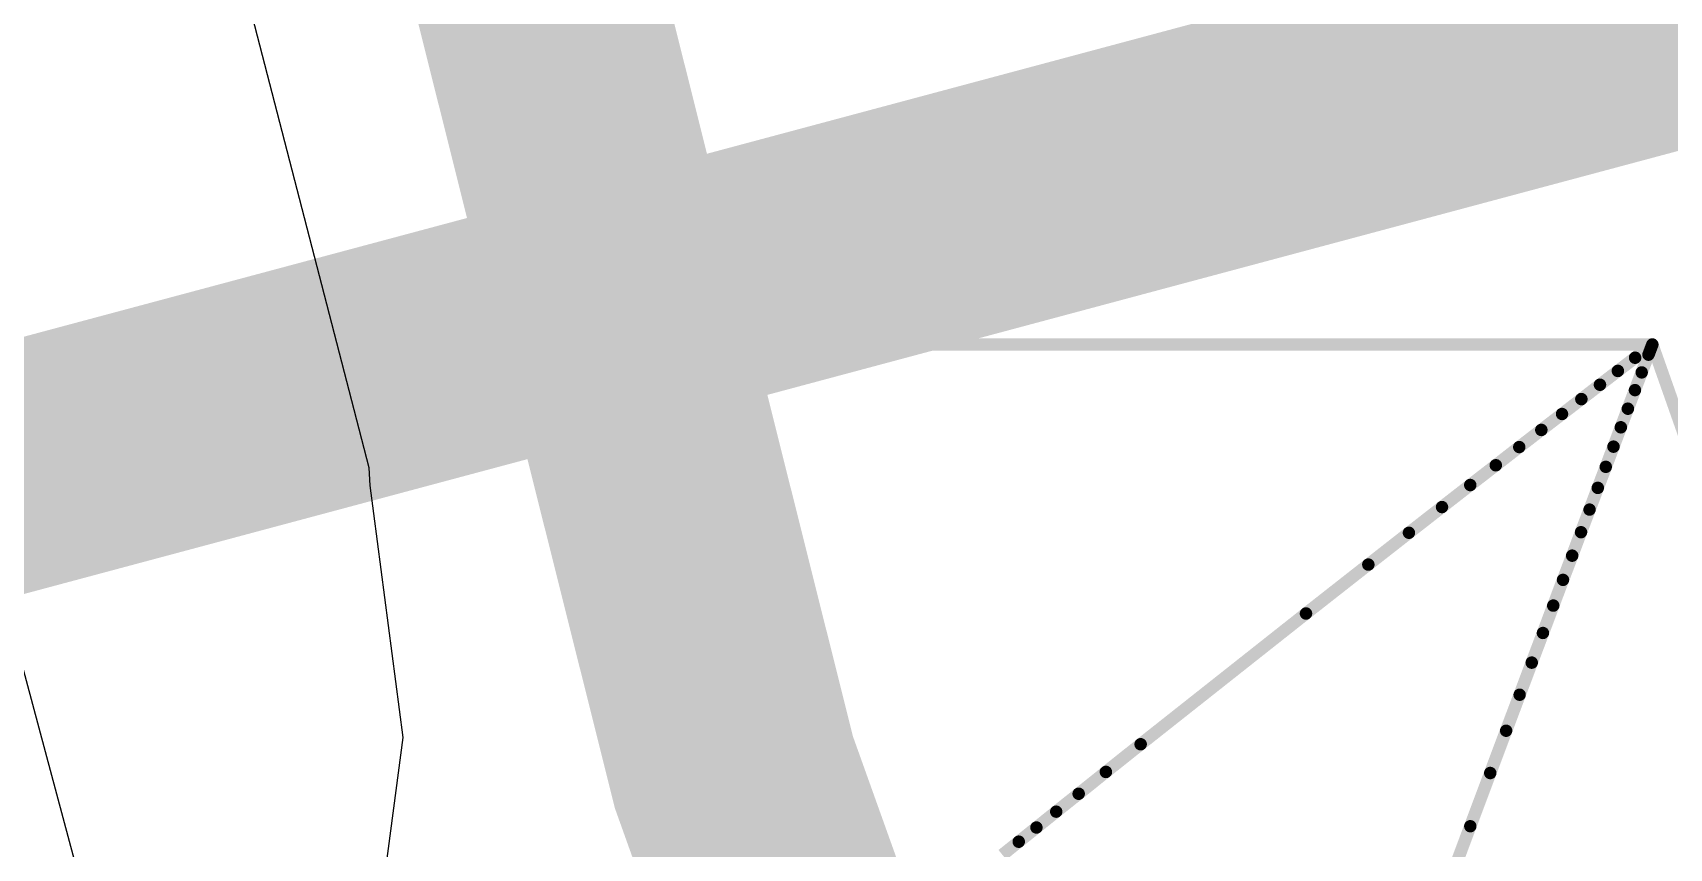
# Model space of a CAD drawing. Header units: inches. Extents: x -7 to 348, y -14 to 159.
# Drawn here: x 20.74 to 22.412, y 15.035 to 15.869 of the extents above; entities that cross this region are included whole.
import ezdxf

# ---------------------------------------------------------------- set-up
doc = ezdxf.new("R2010")
doc.units = ezdxf.units.IN
for name, color, linetype in [('Bottom Layer', 5, 'Continuous'), ('Dimension', 6, 'Continuous'), ('Fabrication', 76, 'Continuous'), ('Mechanical 4', 56, 'Continuous'), ('Top Layer', 1, 'Continuous'), ('Top Overlay', 2, 'Continuous')]:
    doc.layers.add(name, color=color, linetype=linetype)

msp = doc.modelspace()

# ---------------------------------------------------------------- linework, layer by layer
at = {"layer": 'Bottom Layer'}
for p, q in [((21.0834, 15.4241), (20.8393, 16.37)), ((21.0844, 15.4059), (21.0834, 15.4241)), ((21.1183, 15.1484), (21.0844, 15.4059)), ((21.0814, 14.8676), (21.1183, 15.1484))]:
    msp.add_line(p, q, dxfattribs=at)
at = {"layer": 'Dimension'}
for points in [[(58.31, 19.467, 0.254, 0.254, 1), (13.31, 19.467, 0.254, 0.254, 1)], [(54.5603, 19.4669, 0.254, 0.254, 1), (17.0603, 19.4669, 0.254, 0.254, 1)]]:
    msp.add_lwpolyline(points, format="xyseb", close=True, dxfattribs=at)
msp.add_lwpolyline([(11.0305, 12.8273, 0.254, 0.254, 0), (59.3268, 25.7683, 0.254, 0.254, 0)], format="xyseb", dxfattribs=at)
at = {"layer": 'Fabrication'}
for points in [[(53.1935, 31.3327, 0.0127, 0.0127, -1.1671), (15.6751, 13.587, 0.0127, 0.0127, 0)], [(53.1935, 31.3327, 0.0127, 0.0127, -1.1671), (15.6751, 13.587, 0.0127, 0.0127, 0)], [(53.1935, 31.3327, 0.0127, 0.0127, -1.1671), (15.6751, 13.587, 0.0127, 0.0127, 0)], [(53.1935, 31.3327, 0.0127, 0.0127, -1.1671), (15.6751, 13.587, 0.0127, 0.0127, 0)], [(54.5111, 31.1383, 0.0127, 0.0127, -1.205705), (14.1774, 15.55, 0.0127, 0.0127, 0)], [(54.5111, 31.1383, 0.0127, 0.0127, -1.205705), (14.1774, 15.55, 0.0127, 0.0127, 0)], [(46.0676, 30.4948, 0.0127, 0.0127, -1.250986), (21.846, 14.0738, 0.0127, 0.0127, 0)], [(46.0676, 30.4948, 0.0127, 0.0127, -1.250986), (21.846, 14.0738, 0.0127, 0.0127, 0)], [(46.0676, 30.4948, 0.0127, 0.0127, -1.250986), (21.846, 14.0738, 0.0127, 0.0127, 0)], [(46.0676, 30.4948, 0.0127, 0.0127, -1.250986), (21.846, 14.0738, 0.0127, 0.0127, 0)], [(44.8304, 30.2569, 0.0127, 0.0127, -1.342703), (22.3943, 15.55, 0.0127, 0.0127, 0)], [(14.1774, 15.55, 0.0127, 0.0127, 0), (22.3943, 15.55, 0.0127, 0.0127, 0)], [(14.1774, 15.55, 0.0127, 0.0127, 0), (22.3943, 15.55, 0.0127, 0.0127, 0)], [(22.3767, 15.5365, 0.0127, 0.0127, 0), (22.3943, 15.55, 0.0127, 0.0127, 0)], [(22.3767, 15.5365, 0.0127, 0.0127, 0), (22.3943, 15.55, 0.0127, 0.0127, 0)], [(22.3904, 15.5396, 0.0127, 0.0127, 0), (22.3943, 15.55, 0.0127, 0.0127, 0)], [(22.3904, 15.5396, 0.0127, 0.0127, 0), (22.3943, 15.55, 0.0127, 0.0127, 0)], [(22.3591, 15.523, 0.0127, 0.0127, 0), (22.3767, 15.5365, 0.0127, 0.0127, 0)], [(22.3591, 15.523, 0.0127, 0.0127, 0), (22.3767, 15.5365, 0.0127, 0.0127, 0)], [(22.3834, 15.5215, 0.0127, 0.0127, 0), (22.3904, 15.5396, 0.0127, 0.0127, 0)], [(22.3834, 15.5215, 0.0127, 0.0127, 0), (22.3904, 15.5396, 0.0127, 0.0127, 0)], [(22.3218, 15.4942, 0.0127, 0.0127, 0), (22.3408, 15.5089, 0.0127, 0.0127, 0)], [(22.3218, 15.4942, 0.0127, 0.0127, 0), (22.3408, 15.5089, 0.0127, 0.0127, 0)], [(22.3408, 15.5089, 0.0127, 0.0127, 0), (22.3591, 15.523, 0.0127, 0.0127, 0)], [(22.3408, 15.5089, 0.0127, 0.0127, 0), (22.3591, 15.523, 0.0127, 0.0127, 0)], [(22.3765, 15.5034, 0.0127, 0.0127, 0), (22.3834, 15.5215, 0.0127, 0.0127, 0)], [(22.3765, 15.5034, 0.0127, 0.0127, 0), (22.3834, 15.5215, 0.0127, 0.0127, 0)], [(22.3021, 15.479, 0.0127, 0.0127, 0), (22.3218, 15.4942, 0.0127, 0.0127, 0)], [(22.3021, 15.479, 0.0127, 0.0127, 0), (22.3218, 15.4942, 0.0127, 0.0127, 0)], [(22.3693, 15.4844, 0.0127, 0.0127, 0), (22.3765, 15.5034, 0.0127, 0.0127, 0)], [(22.3693, 15.4844, 0.0127, 0.0127, 0), (22.3765, 15.5034, 0.0127, 0.0127, 0)], [(22.2809, 15.4627, 0.0127, 0.0127, 0), (22.3021, 15.479, 0.0127, 0.0127, 0)], [(22.2809, 15.4627, 0.0127, 0.0127, 0), (22.3021, 15.479, 0.0127, 0.0127, 0)], [(22.3621, 15.4654, 0.0127, 0.0127, 0), (22.3693, 15.4844, 0.0127, 0.0127, 0)], [(22.3621, 15.4654, 0.0127, 0.0127, 0), (22.3693, 15.4844, 0.0127, 0.0127, 0)], [(22.2583, 15.4452, 0.0127, 0.0127, 0), (22.2809, 15.4627, 0.0127, 0.0127, 0)], [(22.2583, 15.4452, 0.0127, 0.0127, 0), (22.2809, 15.4627, 0.0127, 0.0127, 0)], [(22.3546, 15.4456, 0.0127, 0.0127, 0), (22.3621, 15.4654, 0.0127, 0.0127, 0)], [(22.3546, 15.4456, 0.0127, 0.0127, 0), (22.3621, 15.4654, 0.0127, 0.0127, 0)], [(22.2344, 15.4266, 0.0127, 0.0127, 0), (22.2583, 15.4452, 0.0127, 0.0127, 0)], [(22.2344, 15.4266, 0.0127, 0.0127, 0), (22.2583, 15.4452, 0.0127, 0.0127, 0)], [(22.3468, 15.425, 0.0127, 0.0127, 0), (22.3546, 15.4456, 0.0127, 0.0127, 0)], [(22.3468, 15.425, 0.0127, 0.0127, 0), (22.3546, 15.4456, 0.0127, 0.0127, 0)], [(22.2083, 15.4064, 0.0127, 0.0127, 0), (22.2344, 15.4266, 0.0127, 0.0127, 0)], [(22.2083, 15.4064, 0.0127, 0.0127, 0), (22.2344, 15.4266, 0.0127, 0.0127, 0)], [(22.3386, 15.4035, 0.0127, 0.0127, 0), (22.3468, 15.425, 0.0127, 0.0127, 0)], [(22.3386, 15.4035, 0.0127, 0.0127, 0), (22.3468, 15.425, 0.0127, 0.0127, 0)], [(22.1794, 15.3839, 0.0127, 0.0127, 0), (22.2083, 15.4064, 0.0127, 0.0127, 0)], [(22.1794, 15.3839, 0.0127, 0.0127, 0), (22.2083, 15.4064, 0.0127, 0.0127, 0)], [(22.3302, 15.3813, 0.0127, 0.0127, 0), (22.3386, 15.4035, 0.0127, 0.0127, 0)], [(22.3302, 15.3813, 0.0127, 0.0127, 0), (22.3386, 15.4035, 0.0127, 0.0127, 0)], [(22.1457, 15.3576, 0.0127, 0.0127, 0), (22.1794, 15.3839, 0.0127, 0.0127, 0)], [(22.1457, 15.3576, 0.0127, 0.0127, 0), (22.1794, 15.3839, 0.0127, 0.0127, 0)], [(22.3214, 15.3582, 0.0127, 0.0127, 0), (22.3302, 15.3813, 0.0127, 0.0127, 0)], [(22.3214, 15.3582, 0.0127, 0.0127, 0), (22.3302, 15.3813, 0.0127, 0.0127, 0)], [(22.1042, 15.3251, 0.0127, 0.0127, 0), (22.1457, 15.3576, 0.0127, 0.0127, 0)], [(22.1042, 15.3251, 0.0127, 0.0127, 0), (22.1457, 15.3576, 0.0127, 0.0127, 0)], [(22.3124, 15.3342, 0.0127, 0.0127, 0), (22.3214, 15.3582, 0.0127, 0.0127, 0)], [(22.3124, 15.3342, 0.0127, 0.0127, 0), (22.3214, 15.3582, 0.0127, 0.0127, 0)], [(22.0405, 15.2751, 0.0127, 0.0127, 0), (22.1042, 15.3251, 0.0127, 0.0127, 0)], [(22.0405, 15.2751, 0.0127, 0.0127, 0), (22.1042, 15.3251, 0.0127, 0.0127, 0)], [(22.303, 15.3095, 0.0127, 0.0127, 0), (22.3124, 15.3342, 0.0127, 0.0127, 0)], [(22.303, 15.3095, 0.0127, 0.0127, 0), (22.3124, 15.3342, 0.0127, 0.0127, 0)], [(22.2931, 15.2832, 0.0127, 0.0127, 0), (22.303, 15.3095, 0.0127, 0.0127, 0)], [(22.2931, 15.2832, 0.0127, 0.0127, 0), (22.303, 15.3095, 0.0127, 0.0127, 0)], [(21.8716, 15.1415, 0.0127, 0.0127, 0), (22.0405, 15.2751, 0.0127, 0.0127, 0)], [(21.8716, 15.1415, 0.0127, 0.0127, 0), (22.0405, 15.2751, 0.0127, 0.0127, 0)], [(22.2826, 15.2552, 0.0127, 0.0127, 0), (22.2931, 15.2832, 0.0127, 0.0127, 0)], [(22.2826, 15.2552, 0.0127, 0.0127, 0), (22.2931, 15.2832, 0.0127, 0.0127, 0)], [(22.2711, 15.2249, 0.0127, 0.0127, 0), (22.2826, 15.2552, 0.0127, 0.0127, 0)], [(22.2711, 15.2249, 0.0127, 0.0127, 0), (22.2826, 15.2552, 0.0127, 0.0127, 0)], [(22.2588, 15.1921, 0.0127, 0.0127, 0), (22.2711, 15.2249, 0.0127, 0.0127, 0)], [(22.2588, 15.1921, 0.0127, 0.0127, 0), (22.2711, 15.2249, 0.0127, 0.0127, 0)], [(22.2449, 15.1553, 0.0127, 0.0127, 0), (22.2588, 15.1921, 0.0127, 0.0127, 0)], [(22.2449, 15.1553, 0.0127, 0.0127, 0), (22.2588, 15.1921, 0.0127, 0.0127, 0)], [(21.8361, 15.1132, 0.0127, 0.0127, 0), (21.8716, 15.1415, 0.0127, 0.0127, 0)], [(21.8361, 15.1132, 0.0127, 0.0127, 0), (21.8716, 15.1415, 0.0127, 0.0127, 0)], [(22.2287, 15.1121, 0.0127, 0.0127, 0), (22.2449, 15.1553, 0.0127, 0.0127, 0)], [(22.2287, 15.1121, 0.0127, 0.0127, 0), (22.2449, 15.1553, 0.0127, 0.0127, 0)], [(21.8083, 15.0909, 0.0127, 0.0127, 0), (21.8361, 15.1132, 0.0127, 0.0127, 0)], [(21.8083, 15.0909, 0.0127, 0.0127, 0), (21.8361, 15.1132, 0.0127, 0.0127, 0)], [(22.2083, 15.0577, 0.0127, 0.0127, 0), (22.2287, 15.1121, 0.0127, 0.0127, 0)], [(22.2083, 15.0577, 0.0127, 0.0127, 0), (22.2287, 15.1121, 0.0127, 0.0127, 0)], [(21.7853, 15.0726, 0.0127, 0.0127, 0), (21.8083, 15.0909, 0.0127, 0.0127, 0)], [(21.7853, 15.0726, 0.0127, 0.0127, 0), (21.8083, 15.0909, 0.0127, 0.0127, 0)], [(21.7471, 15.0419, 0.0127, 0.0127, 0), (21.7652, 15.0564, 0.0127, 0.0127, 0)], [(21.7471, 15.0419, 0.0127, 0.0127, 0), (21.7652, 15.0564, 0.0127, 0.0127, 0)], [(21.7652, 15.0564, 0.0127, 0.0127, 0), (21.7853, 15.0726, 0.0127, 0.0127, 0)], [(21.7652, 15.0564, 0.0127, 0.0127, 0), (21.7853, 15.0726, 0.0127, 0.0127, 0)], [(22.15, 14.9015, 0.0127, 0.0127, 0), (22.2083, 15.0577, 0.0127, 0.0127, 0)], [(22.15, 14.9015, 0.0127, 0.0127, 0), (22.2083, 15.0577, 0.0127, 0.0127, 0)], [(21.7304, 15.0285, 0.0127, 0.0127, 0), (21.7471, 15.0419, 0.0127, 0.0127, 0)], [(21.7304, 15.0285, 0.0127, 0.0127, 0), (21.7471, 15.0419, 0.0127, 0.0127, 0)]]:
    msp.add_lwpolyline(points, format="xyseb", dxfattribs=at)
for points in [[(22.3911, 15.55, 0.00635, 0.00635, 1), (22.3975, 15.55, 0.00635, 0.00635, 1)], [(22.3911, 15.55, 0.00635, 0.00635, 1), (22.3975, 15.55, 0.00635, 0.00635, 1)], [(22.3911, 15.55, 0.00635, 0.00635, 1), (22.3975, 15.55, 0.00635, 0.00635, 1)], [(22.3911, 15.55, 0.00635, 0.00635, 1), (22.3975, 15.55, 0.00635, 0.00635, 1)], [(22.3911, 15.55, 0.00635, 0.00635, 1), (22.3975, 15.55, 0.00635, 0.00635, 1)], [(22.3911, 15.55, 0.00635, 0.00635, 1), (22.3975, 15.55, 0.00635, 0.00635, 1)], [(22.3911, 15.55, 0.00635, 0.00635, 1), (22.3975, 15.55, 0.00635, 0.00635, 1)], [(22.3735, 15.5365, 0.00635, 0.00635, 1), (22.3799, 15.5365, 0.00635, 0.00635, 1)], [(22.3735, 15.5365, 0.00635, 0.00635, 1), (22.3799, 15.5365, 0.00635, 0.00635, 1)], [(22.3735, 15.5365, 0.00635, 0.00635, 1), (22.3799, 15.5365, 0.00635, 0.00635, 1)], [(22.3735, 15.5365, 0.00635, 0.00635, 1), (22.3799, 15.5365, 0.00635, 0.00635, 1)], [(22.3872, 15.5396, 0.00635, 0.00635, 1), (22.3935, 15.5396, 0.00635, 0.00635, 1)], [(22.3872, 15.5396, 0.00635, 0.00635, 1), (22.3935, 15.5396, 0.00635, 0.00635, 1)], [(22.3872, 15.5396, 0.00635, 0.00635, 1), (22.3935, 15.5396, 0.00635, 0.00635, 1)], [(22.3872, 15.5396, 0.00635, 0.00635, 1), (22.3935, 15.5396, 0.00635, 0.00635, 1)], [(22.3376, 15.5089, 0.00635, 0.00635, 1), (22.344, 15.5089, 0.00635, 0.00635, 1)], [(22.3376, 15.5089, 0.00635, 0.00635, 1), (22.344, 15.5089, 0.00635, 0.00635, 1)], [(22.3376, 15.5089, 0.00635, 0.00635, 1), (22.344, 15.5089, 0.00635, 0.00635, 1)], [(22.3376, 15.5089, 0.00635, 0.00635, 1), (22.344, 15.5089, 0.00635, 0.00635, 1)], [(22.3559, 15.523, 0.00635, 0.00635, 1), (22.3623, 15.523, 0.00635, 0.00635, 1)], [(22.3559, 15.523, 0.00635, 0.00635, 1), (22.3623, 15.523, 0.00635, 0.00635, 1)], [(22.3559, 15.523, 0.00635, 0.00635, 1), (22.3623, 15.523, 0.00635, 0.00635, 1)], [(22.3559, 15.523, 0.00635, 0.00635, 1), (22.3623, 15.523, 0.00635, 0.00635, 1)], [(22.3803, 15.5215, 0.00635, 0.00635, 1), (22.3866, 15.5215, 0.00635, 0.00635, 1)], [(22.3803, 15.5215, 0.00635, 0.00635, 1), (22.3866, 15.5215, 0.00635, 0.00635, 1)], [(22.3803, 15.5215, 0.00635, 0.00635, 1), (22.3866, 15.5215, 0.00635, 0.00635, 1)], [(22.3803, 15.5215, 0.00635, 0.00635, 1), (22.3866, 15.5215, 0.00635, 0.00635, 1)], [(22.3186, 15.4942, 0.00635, 0.00635, 1), (22.325, 15.4942, 0.00635, 0.00635, 1)], [(22.3186, 15.4942, 0.00635, 0.00635, 1), (22.325, 15.4942, 0.00635, 0.00635, 1)], [(22.3186, 15.4942, 0.00635, 0.00635, 1), (22.325, 15.4942, 0.00635, 0.00635, 1)], [(22.3186, 15.4942, 0.00635, 0.00635, 1), (22.325, 15.4942, 0.00635, 0.00635, 1)], [(22.3734, 15.5034, 0.00635, 0.00635, 1), (22.3797, 15.5034, 0.00635, 0.00635, 1)], [(22.3734, 15.5034, 0.00635, 0.00635, 1), (22.3797, 15.5034, 0.00635, 0.00635, 1)], [(22.3734, 15.5034, 0.00635, 0.00635, 1), (22.3797, 15.5034, 0.00635, 0.00635, 1)], [(22.3734, 15.5034, 0.00635, 0.00635, 1), (22.3797, 15.5034, 0.00635, 0.00635, 1)], [(22.2989, 15.479, 0.00635, 0.00635, 1), (22.3052, 15.479, 0.00635, 0.00635, 1)], [(22.2989, 15.479, 0.00635, 0.00635, 1), (22.3052, 15.479, 0.00635, 0.00635, 1)], [(22.2989, 15.479, 0.00635, 0.00635, 1), (22.3052, 15.479, 0.00635, 0.00635, 1)], [(22.2989, 15.479, 0.00635, 0.00635, 1), (22.3052, 15.479, 0.00635, 0.00635, 1)], [(22.3661, 15.4844, 0.00635, 0.00635, 1), (22.3725, 15.4844, 0.00635, 0.00635, 1)], [(22.3661, 15.4844, 0.00635, 0.00635, 1), (22.3725, 15.4844, 0.00635, 0.00635, 1)], [(22.3661, 15.4844, 0.00635, 0.00635, 1), (22.3725, 15.4844, 0.00635, 0.00635, 1)], [(22.3661, 15.4844, 0.00635, 0.00635, 1), (22.3725, 15.4844, 0.00635, 0.00635, 1)], [(22.2777, 15.4627, 0.00635, 0.00635, 1), (22.2841, 15.4627, 0.00635, 0.00635, 1)], [(22.2777, 15.4627, 0.00635, 0.00635, 1), (22.2841, 15.4627, 0.00635, 0.00635, 1)], [(22.2777, 15.4627, 0.00635, 0.00635, 1), (22.2841, 15.4627, 0.00635, 0.00635, 1)], [(22.2777, 15.4627, 0.00635, 0.00635, 1), (22.2841, 15.4627, 0.00635, 0.00635, 1)], [(22.3589, 15.4654, 0.00635, 0.00635, 1), (22.3653, 15.4654, 0.00635, 0.00635, 1)], [(22.3589, 15.4654, 0.00635, 0.00635, 1), (22.3653, 15.4654, 0.00635, 0.00635, 1)], [(22.3589, 15.4654, 0.00635, 0.00635, 1), (22.3653, 15.4654, 0.00635, 0.00635, 1)], [(22.3589, 15.4654, 0.00635, 0.00635, 1), (22.3653, 15.4654, 0.00635, 0.00635, 1)], [(22.2552, 15.4452, 0.00635, 0.00635, 1), (22.2615, 15.4452, 0.00635, 0.00635, 1)], [(22.2552, 15.4452, 0.00635, 0.00635, 1), (22.2615, 15.4452, 0.00635, 0.00635, 1)], [(22.2552, 15.4452, 0.00635, 0.00635, 1), (22.2615, 15.4452, 0.00635, 0.00635, 1)], [(22.2552, 15.4452, 0.00635, 0.00635, 1), (22.2615, 15.4452, 0.00635, 0.00635, 1)], [(22.3514, 15.4456, 0.00635, 0.00635, 1), (22.3578, 15.4456, 0.00635, 0.00635, 1)], [(22.3514, 15.4456, 0.00635, 0.00635, 1), (22.3578, 15.4456, 0.00635, 0.00635, 1)], [(22.3514, 15.4456, 0.00635, 0.00635, 1), (22.3578, 15.4456, 0.00635, 0.00635, 1)], [(22.3514, 15.4456, 0.00635, 0.00635, 1), (22.3578, 15.4456, 0.00635, 0.00635, 1)], [(22.2312, 15.4266, 0.00635, 0.00635, 1), (22.2376, 15.4266, 0.00635, 0.00635, 1)], [(22.2312, 15.4266, 0.00635, 0.00635, 1), (22.2376, 15.4266, 0.00635, 0.00635, 1)], [(22.2312, 15.4266, 0.00635, 0.00635, 1), (22.2376, 15.4266, 0.00635, 0.00635, 1)], [(22.2312, 15.4266, 0.00635, 0.00635, 1), (22.2376, 15.4266, 0.00635, 0.00635, 1)], [(22.3436, 15.425, 0.00635, 0.00635, 1), (22.3499, 15.425, 0.00635, 0.00635, 1)], [(22.3436, 15.425, 0.00635, 0.00635, 1), (22.3499, 15.425, 0.00635, 0.00635, 1)], [(22.3436, 15.425, 0.00635, 0.00635, 1), (22.3499, 15.425, 0.00635, 0.00635, 1)], [(22.3436, 15.425, 0.00635, 0.00635, 1), (22.3499, 15.425, 0.00635, 0.00635, 1)], [(22.2051, 15.4064, 0.00635, 0.00635, 1), (22.2115, 15.4064, 0.00635, 0.00635, 1)], [(22.2051, 15.4064, 0.00635, 0.00635, 1), (22.2115, 15.4064, 0.00635, 0.00635, 1)], [(22.2051, 15.4064, 0.00635, 0.00635, 1), (22.2115, 15.4064, 0.00635, 0.00635, 1)], [(22.2051, 15.4064, 0.00635, 0.00635, 1), (22.2115, 15.4064, 0.00635, 0.00635, 1)], [(22.3354, 15.4035, 0.00635, 0.00635, 1), (22.3418, 15.4035, 0.00635, 0.00635, 1)], [(22.3354, 15.4035, 0.00635, 0.00635, 1), (22.3418, 15.4035, 0.00635, 0.00635, 1)], [(22.3354, 15.4035, 0.00635, 0.00635, 1), (22.3418, 15.4035, 0.00635, 0.00635, 1)], [(22.3354, 15.4035, 0.00635, 0.00635, 1), (22.3418, 15.4035, 0.00635, 0.00635, 1)], [(22.1763, 15.3839, 0.00635, 0.00635, 1), (22.1826, 15.3839, 0.00635, 0.00635, 1)], [(22.1763, 15.3839, 0.00635, 0.00635, 1), (22.1826, 15.3839, 0.00635, 0.00635, 1)], [(22.1763, 15.3839, 0.00635, 0.00635, 1), (22.1826, 15.3839, 0.00635, 0.00635, 1)], [(22.1763, 15.3839, 0.00635, 0.00635, 1), (22.1826, 15.3839, 0.00635, 0.00635, 1)], [(22.327, 15.3813, 0.00635, 0.00635, 1), (22.3333, 15.3813, 0.00635, 0.00635, 1)], [(22.327, 15.3813, 0.00635, 0.00635, 1), (22.3333, 15.3813, 0.00635, 0.00635, 1)], [(22.327, 15.3813, 0.00635, 0.00635, 1), (22.3333, 15.3813, 0.00635, 0.00635, 1)], [(22.327, 15.3813, 0.00635, 0.00635, 1), (22.3333, 15.3813, 0.00635, 0.00635, 1)], [(22.1425, 15.3576, 0.00635, 0.00635, 1), (22.1488, 15.3576, 0.00635, 0.00635, 1)], [(22.1425, 15.3576, 0.00635, 0.00635, 1), (22.1488, 15.3576, 0.00635, 0.00635, 1)], [(22.1425, 15.3576, 0.00635, 0.00635, 1), (22.1488, 15.3576, 0.00635, 0.00635, 1)], [(22.1425, 15.3576, 0.00635, 0.00635, 1), (22.1488, 15.3576, 0.00635, 0.00635, 1)], [(22.3183, 15.3582, 0.00635, 0.00635, 1), (22.3246, 15.3582, 0.00635, 0.00635, 1)], [(22.3183, 15.3582, 0.00635, 0.00635, 1), (22.3246, 15.3582, 0.00635, 0.00635, 1)], [(22.3183, 15.3582, 0.00635, 0.00635, 1), (22.3246, 15.3582, 0.00635, 0.00635, 1)], [(22.3183, 15.3582, 0.00635, 0.00635, 1), (22.3246, 15.3582, 0.00635, 0.00635, 1)], [(22.101, 15.3251, 0.00635, 0.00635, 1), (22.1074, 15.3251, 0.00635, 0.00635, 1)], [(22.101, 15.3251, 0.00635, 0.00635, 1), (22.1074, 15.3251, 0.00635, 0.00635, 1)], [(22.101, 15.3251, 0.00635, 0.00635, 1), (22.1074, 15.3251, 0.00635, 0.00635, 1)], [(22.101, 15.3251, 0.00635, 0.00635, 1), (22.1074, 15.3251, 0.00635, 0.00635, 1)], [(22.3092, 15.3342, 0.00635, 0.00635, 1), (22.3156, 15.3342, 0.00635, 0.00635, 1)], [(22.3092, 15.3342, 0.00635, 0.00635, 1), (22.3156, 15.3342, 0.00635, 0.00635, 1)], [(22.3092, 15.3342, 0.00635, 0.00635, 1), (22.3156, 15.3342, 0.00635, 0.00635, 1)], [(22.3092, 15.3342, 0.00635, 0.00635, 1), (22.3156, 15.3342, 0.00635, 0.00635, 1)], [(22.2999, 15.3095, 0.00635, 0.00635, 1), (22.3062, 15.3095, 0.00635, 0.00635, 1)], [(22.2999, 15.3095, 0.00635, 0.00635, 1), (22.3062, 15.3095, 0.00635, 0.00635, 1)], [(22.2999, 15.3095, 0.00635, 0.00635, 1), (22.3062, 15.3095, 0.00635, 0.00635, 1)], [(22.2999, 15.3095, 0.00635, 0.00635, 1), (22.3062, 15.3095, 0.00635, 0.00635, 1)], [(22.0373, 15.2751, 0.00635, 0.00635, 1), (22.0437, 15.2751, 0.00635, 0.00635, 1)], [(22.0373, 15.2751, 0.00635, 0.00635, 1), (22.0437, 15.2751, 0.00635, 0.00635, 1)], [(22.0373, 15.2751, 0.00635, 0.00635, 1), (22.0437, 15.2751, 0.00635, 0.00635, 1)], [(22.0373, 15.2751, 0.00635, 0.00635, 1), (22.0437, 15.2751, 0.00635, 0.00635, 1)], [(22.2899, 15.2832, 0.00635, 0.00635, 1), (22.2963, 15.2832, 0.00635, 0.00635, 1)], [(22.2899, 15.2832, 0.00635, 0.00635, 1), (22.2963, 15.2832, 0.00635, 0.00635, 1)], [(22.2899, 15.2832, 0.00635, 0.00635, 1), (22.2963, 15.2832, 0.00635, 0.00635, 1)], [(22.2899, 15.2832, 0.00635, 0.00635, 1), (22.2963, 15.2832, 0.00635, 0.00635, 1)], [(22.2794, 15.2552, 0.00635, 0.00635, 1), (22.2857, 15.2552, 0.00635, 0.00635, 1)], [(22.2794, 15.2552, 0.00635, 0.00635, 1), (22.2857, 15.2552, 0.00635, 0.00635, 1)], [(22.2794, 15.2552, 0.00635, 0.00635, 1), (22.2857, 15.2552, 0.00635, 0.00635, 1)], [(22.2794, 15.2552, 0.00635, 0.00635, 1), (22.2857, 15.2552, 0.00635, 0.00635, 1)], [(22.2679, 15.2249, 0.00635, 0.00635, 1), (22.2743, 15.2249, 0.00635, 0.00635, 1)], [(22.2679, 15.2249, 0.00635, 0.00635, 1), (22.2743, 15.2249, 0.00635, 0.00635, 1)], [(22.2679, 15.2249, 0.00635, 0.00635, 1), (22.2743, 15.2249, 0.00635, 0.00635, 1)], [(22.2679, 15.2249, 0.00635, 0.00635, 1), (22.2743, 15.2249, 0.00635, 0.00635, 1)], [(22.2556, 15.1921, 0.00635, 0.00635, 1), (22.2619, 15.1921, 0.00635, 0.00635, 1)], [(22.2556, 15.1921, 0.00635, 0.00635, 1), (22.2619, 15.1921, 0.00635, 0.00635, 1)], [(22.2556, 15.1921, 0.00635, 0.00635, 1), (22.2619, 15.1921, 0.00635, 0.00635, 1)], [(22.2556, 15.1921, 0.00635, 0.00635, 1), (22.2619, 15.1921, 0.00635, 0.00635, 1)], [(21.8684, 15.1415, 0.00635, 0.00635, 1), (21.8748, 15.1415, 0.00635, 0.00635, 1)], [(21.8684, 15.1415, 0.00635, 0.00635, 1), (21.8748, 15.1415, 0.00635, 0.00635, 1)], [(21.8684, 15.1415, 0.00635, 0.00635, 1), (21.8748, 15.1415, 0.00635, 0.00635, 1)], [(21.8684, 15.1415, 0.00635, 0.00635, 1), (21.8748, 15.1415, 0.00635, 0.00635, 1)], [(22.2418, 15.1553, 0.00635, 0.00635, 1), (22.2481, 15.1553, 0.00635, 0.00635, 1)], [(22.2418, 15.1553, 0.00635, 0.00635, 1), (22.2481, 15.1553, 0.00635, 0.00635, 1)], [(22.2418, 15.1553, 0.00635, 0.00635, 1), (22.2481, 15.1553, 0.00635, 0.00635, 1)], [(22.2418, 15.1553, 0.00635, 0.00635, 1), (22.2481, 15.1553, 0.00635, 0.00635, 1)], [(21.8329, 15.1132, 0.00635, 0.00635, 1), (21.8393, 15.1132, 0.00635, 0.00635, 1)], [(21.8329, 15.1132, 0.00635, 0.00635, 1), (21.8393, 15.1132, 0.00635, 0.00635, 1)], [(21.8329, 15.1132, 0.00635, 0.00635, 1), (21.8393, 15.1132, 0.00635, 0.00635, 1)], [(21.8329, 15.1132, 0.00635, 0.00635, 1), (21.8393, 15.1132, 0.00635, 0.00635, 1)], [(22.2255, 15.1121, 0.00635, 0.00635, 1), (22.2319, 15.1121, 0.00635, 0.00635, 1)], [(22.2255, 15.1121, 0.00635, 0.00635, 1), (22.2319, 15.1121, 0.00635, 0.00635, 1)], [(22.2255, 15.1121, 0.00635, 0.00635, 1), (22.2319, 15.1121, 0.00635, 0.00635, 1)], [(22.2255, 15.1121, 0.00635, 0.00635, 1), (22.2319, 15.1121, 0.00635, 0.00635, 1)], [(21.8051, 15.0909, 0.00635, 0.00635, 1), (21.8115, 15.0909, 0.00635, 0.00635, 1)], [(21.8051, 15.0909, 0.00635, 0.00635, 1), (21.8115, 15.0909, 0.00635, 0.00635, 1)], [(21.8051, 15.0909, 0.00635, 0.00635, 1), (21.8115, 15.0909, 0.00635, 0.00635, 1)], [(21.8051, 15.0909, 0.00635, 0.00635, 1), (21.8115, 15.0909, 0.00635, 0.00635, 1)], [(21.762, 15.0564, 0.00635, 0.00635, 1), (21.7683, 15.0564, 0.00635, 0.00635, 1)], [(21.762, 15.0564, 0.00635, 0.00635, 1), (21.7683, 15.0564, 0.00635, 0.00635, 1)], [(21.762, 15.0564, 0.00635, 0.00635, 1), (21.7683, 15.0564, 0.00635, 0.00635, 1)], [(21.762, 15.0564, 0.00635, 0.00635, 1), (21.7683, 15.0564, 0.00635, 0.00635, 1)], [(21.7822, 15.0726, 0.00635, 0.00635, 1), (21.7885, 15.0726, 0.00635, 0.00635, 1)], [(21.7822, 15.0726, 0.00635, 0.00635, 1), (21.7885, 15.0726, 0.00635, 0.00635, 1)], [(21.7822, 15.0726, 0.00635, 0.00635, 1), (21.7885, 15.0726, 0.00635, 0.00635, 1)], [(21.7822, 15.0726, 0.00635, 0.00635, 1), (21.7885, 15.0726, 0.00635, 0.00635, 1)], [(22.2052, 15.0577, 0.00635, 0.00635, 1), (22.2115, 15.0577, 0.00635, 0.00635, 1)], [(22.2052, 15.0577, 0.00635, 0.00635, 1), (22.2115, 15.0577, 0.00635, 0.00635, 1)], [(22.2052, 15.0577, 0.00635, 0.00635, 1), (22.2115, 15.0577, 0.00635, 0.00635, 1)], [(22.2052, 15.0577, 0.00635, 0.00635, 1), (22.2115, 15.0577, 0.00635, 0.00635, 1)], [(21.7439, 15.0419, 0.00635, 0.00635, 1), (21.7503, 15.0419, 0.00635, 0.00635, 1)], [(21.7439, 15.0419, 0.00635, 0.00635, 1), (21.7503, 15.0419, 0.00635, 0.00635, 1)], [(21.7439, 15.0419, 0.00635, 0.00635, 1), (21.7503, 15.0419, 0.00635, 0.00635, 1)], [(21.7439, 15.0419, 0.00635, 0.00635, 1), (21.7503, 15.0419, 0.00635, 0.00635, 1)]]:
    msp.add_lwpolyline(points, format="xyseb", close=True, dxfattribs=at)
at = {"layer": 'Mechanical 4'}
for points in [[(50.811, 19.55, 0.0127, 0.0127, 1), (20.811, 19.55, 0.0127, 0.0127, 1)], [(50.811, 19.55, 0.0127, 0.0127, 1), (20.811, 19.55, 0.0127, 0.0127, 1)], [(50.811, 19.55, 0.0127, 0.0127, 1), (20.811, 19.55, 0.0127, 0.0127, 1)], [(50.811, 19.55, 0.0127, 0.0127, 1), (20.811, 19.55, 0.0127, 0.0127, 1)], [(50.8248, 19.5385, 0.0127, 0.0127, 1), (20.8248, 19.5385, 0.0127, 0.0127, 1)], [(50.8248, 19.5385, 0.0127, 0.0127, 1), (20.8248, 19.5385, 0.0127, 0.0127, 1)], [(50.8248, 19.5385, 0.0127, 0.0127, 1), (20.8248, 19.5385, 0.0127, 0.0127, 1)], [(50.8248, 19.5385, 0.0127, 0.0127, 1), (20.8248, 19.5385, 0.0127, 0.0127, 1)]]:
    msp.add_lwpolyline(points, format="xyseb", close=True, dxfattribs=at)
at = {"layer": 'Top Layer'}
msp.add_line((21.1846, 13.5223), (20.2774, 16.9082), dxfattribs=at)
at = {"layer": 'Top Overlay'}
msp.add_lwpolyline([(50.8104, 19.4669, 0.254, 0.254, 1), (20.8103, 19.4669, 0.254, 0.254, 1)], format="xyseb", close=True, dxfattribs=at)

doc.saveas('drawing.dxf')
